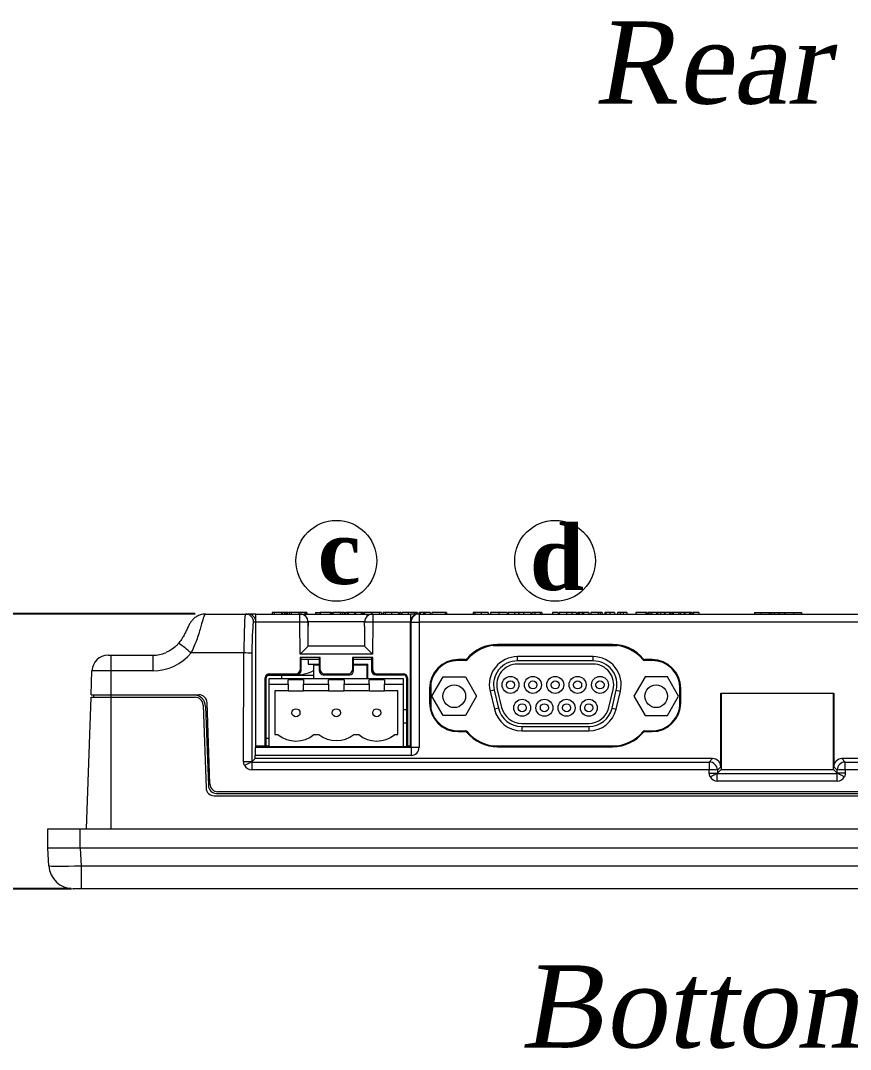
# Model space of a CAD drawing. Header units: millimetres. Extents: x 76 to 1788, y -159 to 878.
# Drawn here: x 209.9 to 312.7, y 143.4 to 270.8 of the extents above; entities that cross this region are included whole.
import ezdxf
from ezdxf.enums import TextEntityAlignment as Align

# ---------------------------------------------------------------- set-up
doc = ezdxf.new("R2010")
doc.units = ezdxf.units.MM
doc.header["$LTSCALE"] = 2
doc.layers.add('DIM', color=7, linetype='Continuous')
doc.styles.add('2', font='TIMES.TTF')
doc.styles.get("Standard").update_dxf_attribs({"font": 'TIMES.TTF'})
doc.dimstyles.new('ISO-25', dxfattribs={"dimscale": 2, "dimtxt": 4, "dimasz": 2.5, "dimexe": 1.25, "dimexo": 0.625, "dimtad": 0, "dimdsep": 46, "dimtxsty": 'Standard', "dimcen": 2.5, "dimadec": 0, "dimazin": 0, "dimtfac": 1, "dimtmove": 0, "dimatfit": 3, "dimfxl": 0, "dimarcsym": 0})

# ---------------------------------------------------------------- blocks, each defined once
blk = doc.blocks.new('*D60')
at = {"layer": 'Defpoints', "color": 0}
for p in [(186.5, 197.31), (232.82, 197.31), (217.44, 163.31)]:
    blk.add_point(p, dxfattribs=at)
at = {"layer": 'DIM', "color": 0, "lineweight": -2}
for p, q in [((186.5, 197.31), (186.5, 202.31)), ((231.57, 197.31), (184, 197.31)), ((186.5, 168.31), (186.5, 192.31)), ((216.19, 163.31), (184, 163.31))]:
    blk.add_line(p, q, dxfattribs=at)
at = {"layer": 'DIM', "color": 0}
for points in [[(187.33, 192.31), (185.67, 192.31), (186.5, 197.31)], [(185.67, 168.31), (187.33, 168.31), (186.5, 163.31)]]:
    blk.add_solid(points, dxfattribs=at)
at = {"layer": 'DIM', "color": 0, "lineweight": 0, "insert": (186.5, 236.11), "char_height": 8, "attachment_point": 5, "rotation": 90}
blk.add_mtext('34mm [1.34"]', dxfattribs=at)

msp = doc.modelspace()

# ---------------------------------------------------------------- linework, layer by layer
at = {"lineweight": 0}
for p, q in [((241.09, 197.509), (241.09, 197.309)), ((241.343, 197.509), (241.09, 197.509)), ((242.259, 197.509), (241.343, 197.509)), ((241.343, 197.509), (241.343, 197.309)), ((242.259, 197.509), (242.259, 197.309)), ((242.315, 197.509), (242.259, 197.509)), ((242.315, 197.509), (242.315, 197.309)), ((242.593, 197.509), (242.593, 197.309)), ((242.648, 197.509), (242.593, 197.509)), ((242.648, 197.509), (242.648, 197.309)), ((242.871, 197.509), (242.871, 197.309)), ((242.926, 197.509), (242.871, 197.509)), ((242.926, 197.509), (242.926, 197.309)), ((243.121, 197.509), (242.957, 197.509)), ((243.204, 197.509), (243.204, 197.309)), ((243.443, 197.509), (243.443, 197.309)), ((244.376, 197.509), (244.376, 197.309)), ((245.121, 197.509), (245.121, 197.309)), ((245.154, 197.509), (245.154, 197.309)), ((245.329, 197.509), (245.329, 197.309)), ((245.371, 197.509), (245.329, 197.509)), ((245.371, 197.509), (245.371, 197.309)), ((246.44, 197.509), (247.015, 197.509)), ((246.44, 197.509), (246.44, 197.309)), ((247.015, 197.509), (247.015, 197.309)), ((248.281, 197.509), (247.015, 197.509)), ((248.281, 197.509), (248.281, 197.309)), ((248.432, 197.509), (248.281, 197.509)), ((248.432, 197.509), (248.432, 197.309)), ((248.432, 197.509), (248.54, 197.509)), ((248.54, 197.509), (248.54, 197.309)), ((248.54, 197.509), (248.598, 197.509)), ((248.598, 197.509), (248.598, 197.309)), ((249.487, 197.509), (248.598, 197.509)), ((249.487, 197.509), (249.487, 197.309)), ((249.737, 197.509), (249.487, 197.509)), ((249.737, 197.509), (249.737, 197.309)), ((250.015, 197.509), (249.737, 197.509)), ((250.015, 197.509), (250.015, 197.309)), ((250.015, 197.509), (250.14, 197.509)), ((250.16, 197.509), (250.16, 197.309)), ((250.41, 197.509), (250.41, 197.309)), ((250.496, 197.509), (250.496, 197.309)), ((251.286, 197.509), (250.496, 197.509)), ((251.286, 197.509), (251.286, 197.309)), ((251.384, 197.509), (251.286, 197.509)), ((251.384, 197.509), (251.384, 197.309)), ((252.089, 197.509), (251.384, 197.509)), ((252.089, 197.509), (252.089, 197.309)), ((252.236, 197.509), (252.236, 197.309)), ((252.406, 197.509), (252.406, 197.309)), ((252.42, 197.509), (252.459, 197.509)), ((252.459, 197.509), (252.459, 197.309)), ((253.421, 197.509), (252.459, 197.509)), ((253.421, 197.509), (253.421, 197.309)), ((254.353, 197.509), (254.353, 197.309)), ((254.626, 197.509), (254.626, 197.309)), ((254.848, 197.509), (254.848, 197.309)), ((254.94, 197.509), (254.943, 197.509)), ((255.062, 197.509), (255.062, 197.309)), ((255.869, 197.509), (255.869, 197.309)), ((256.737, 197.509), (256.737, 197.309)), ((256.772, 197.509), (256.772, 197.309)), ((256.851, 197.509), (256.851, 197.309)), ((257.078, 197.509), (257.078, 197.309)), ((257.128, 197.509), (257.128, 197.309)), ((257.905, 197.509), (257.905, 197.309)), ((258.717, 197.509), (258.717, 197.309)), ((258.75, 197.509), (258.75, 197.309)), ((258.943, 197.509), (258.943, 197.309)), ((259.022, 197.509), (258.943, 197.509)), ((259.022, 197.509), (259.022, 197.309)), ((259.245, 197.509), (259.245, 197.309)), ((259.272, 197.509), (259.272, 197.309)), ((259.328, 197.509), (259.272, 197.509)), ((259.328, 197.509), (259.328, 197.309)), ((259.422, 197.509), (259.422, 197.309)), ((259.808, 197.509), (259.808, 197.309)), ((259.979, 197.509), (259.979, 197.309)), ((260.634, 197.509), (260.634, 197.309)), ((260.856, 197.509), (260.856, 197.309)), ((262.505, 197.509), (260.856, 197.509)), ((262.505, 197.509), (262.505, 197.309)), ((262.689, 197.509), (262.505, 197.509)), ((262.689, 197.509), (262.689, 197.309)), ((265.959, 197.509), (265.959, 197.309)), ((266.173, 197.509), (266.173, 197.309)), ((266.98, 197.509), (266.98, 197.309)), ((267.848, 197.509), (267.848, 197.309)), ((268.098, 197.509), (268.098, 197.309)), ((269.135, 197.509), (269.135, 197.309)), ((270.182, 197.509), (270.182, 197.309)), ((270.321, 197.509), (270.321, 197.309)), ((271.071, 197.509), (270.321, 197.509)), ((271.071, 197.509), (271.071, 197.309)), ((271.598, 197.509), (271.071, 197.509)), ((271.598, 197.509), (271.598, 197.309)), ((271.626, 197.509), (271.598, 197.509)), ((271.626, 197.509), (271.626, 197.309)), ((272.182, 197.509), (271.626, 197.509)), ((272.182, 197.509), (272.182, 197.309)), ((273.098, 197.509), (272.182, 197.509)), ((273.098, 197.509), (273.098, 197.309)), ((273.237, 197.509), (273.237, 197.309)), ((273.611, 197.509), (273.611, 197.309)), ((274.282, 197.509), (274.282, 197.309)), ((274.459, 197.509), (274.459, 197.309)), ((276.487, 197.509), (275.793, 197.509)), ((275.793, 197.509), (275.793, 197.309)), ((276.487, 197.509), (276.487, 197.309)), ((276.598, 197.509), (276.598, 197.309)), ((277.515, 197.509), (276.598, 197.509)), ((278.171, 197.509), (277.515, 197.509)), ((277.515, 197.509), (277.515, 197.309)), ((278.171, 197.509), (278.171, 197.309)), ((278.759, 197.509), (278.171, 197.509)), ((278.759, 197.509), (278.759, 197.309)), ((278.904, 197.509), (278.904, 197.309)), ((278.932, 197.509), (278.932, 197.309)), ((278.987, 197.509), (278.932, 197.509)), ((278.987, 197.509), (278.987, 197.309)), ((279.081, 197.509), (279.081, 197.309)), ((279.467, 197.509), (279.467, 197.309)), ((279.638, 197.509), (279.638, 197.309)), ((280.293, 197.509), (280.293, 197.309)), ((280.543, 197.509), (280.543, 197.309)), ((281.432, 197.509), (280.543, 197.509)), ((281.432, 197.509), (281.432, 197.309)), ((281.682, 197.509), (281.432, 197.509)), ((281.682, 197.509), (281.682, 197.309)), ((281.959, 197.509), (281.682, 197.509)), ((281.959, 197.509), (281.959, 197.309)), ((282.265, 197.509), (282.265, 197.309)), ((282.4, 197.509), (282.4, 197.309)), ((282.87, 197.509), (282.87, 197.309)), ((283.487, 197.509), (283.487, 197.309)), ((283.821, 197.509), (283.821, 197.309)), ((284.174, 197.509), (284.174, 197.309)), ((284.532, 197.509), (284.532, 197.309)), ((284.987, 197.509), (284.987, 197.309)), ((285.015, 197.509), (285.015, 197.309)), ((286.098, 197.509), (286.098, 197.309)), ((287.365, 197.509), (286.098, 197.509)), ((287.365, 197.509), (287.365, 197.309)), ((287.515, 197.509), (287.365, 197.509)), ((287.515, 197.509), (287.515, 197.309)), ((287.773, 197.509), (287.626, 197.509)), ((287.626, 197.509), (287.626, 197.309)), ((287.717, 197.509), (287.717, 197.309)), ((287.948, 197.509), (287.948, 197.309)), ((288.037, 197.509), (288.037, 197.309)), ((288.67, 197.509), (288.037, 197.509)), ((288.67, 197.509), (288.67, 197.309)), ((288.81, 197.509), (288.67, 197.509)), ((288.81, 197.509), (288.81, 197.309)), ((289.166, 197.509), (288.81, 197.509)), ((289.166, 197.509), (289.166, 197.309)), ((289.607, 197.509), (289.166, 197.509)), ((289.607, 197.509), (289.607, 197.309)), ((289.702, 197.509), (289.607, 197.509)), ((289.702, 197.509), (289.702, 197.309)), ((290.293, 197.509), (289.702, 197.509)), ((290.293, 197.509), (290.293, 197.309)), ((290.391, 197.509), (290.391, 197.309)), ((290.624, 197.509), (290.624, 197.309)), ((290.737, 197.509), (290.644, 197.509)), ((290.737, 197.509), (290.737, 197.309)), ((291.432, 197.509), (290.737, 197.509)), ((291.432, 197.509), (291.432, 197.309)), ((291.638, 197.509), (291.432, 197.509)), ((291.638, 197.509), (291.638, 197.309)), ((292.079, 197.509), (291.638, 197.509)), ((292.079, 197.509), (292.079, 197.309)), ((292.174, 197.509), (292.079, 197.509)), ((292.174, 197.509), (292.174, 197.309)), ((292.765, 197.509), (292.174, 197.509)), ((292.765, 197.509), (292.765, 197.309)), ((292.863, 197.509), (292.863, 197.309)), ((293.096, 197.509), (293.096, 197.309)), ((293.209, 197.509), (293.209, 197.309)), ((293.904, 197.509), (293.209, 197.509)), ((293.904, 197.509), (293.904, 197.309)), ((300.791, 197.509), (300.791, 197.309)), ((300.791, 197.509), (301.563, 197.509)), ((301.563, 197.509), (301.563, 197.309)), ((301.563, 197.509), (302.625, 197.509)), ((302.625, 197.509), (302.625, 197.309)), ((302.625, 197.509), (302.82, 197.509)), ((302.82, 197.509), (302.82, 197.309)), ((302.82, 197.509), (302.845, 197.509)), ((302.845, 197.509), (302.845, 197.309)), ((302.845, 197.509), (303.243, 197.509)), ((303.243, 197.509), (303.243, 197.309)), ((303.243, 197.509), (303.832, 197.509)), ((303.832, 197.509), (303.832, 197.309)), ((303.832, 197.509), (303.838, 197.509)), ((303.838, 197.509), (303.838, 197.309)), ((303.838, 197.509), (304.512, 197.509)), ((304.512, 197.509), (304.512, 197.309)), ((304.512, 197.509), (305.618, 197.509)), ((305.618, 197.509), (305.618, 197.309)), ((305.618, 197.509), (306.632, 197.509)), ((306.632, 197.509), (306.632, 197.309)), ((232.824, 197.309), (237.792, 197.309)), ((237.792, 197.309), (238.079, 197.309)), ((239.077, 197.309), (238.079, 197.309)), ((239.077, 196.309), (238.79, 196.309)), ((239.077, 196.309), (239.077, 197.309)), ((239.077, 197.309), (244.533, 197.309)), ((239.077, 180.959), (239.077, 196.309)), ((244.533, 196.309), (239.077, 196.309)), ((244.533, 196.309), (244.533, 197.309)), ((244.533, 197.309), (244.583, 197.309)), ((245.531, 196.311), (244.533, 196.309)), ((244.54, 192.319), (244.533, 196.309)), ((244.583, 197.309), (253.481, 197.309)), ((245.531, 196.311), (245.532, 195.811)), ((245.532, 196.311), (245.531, 196.311)), ((252.533, 196.344), (245.532, 196.344)), ((245.532, 195.811), (245.532, 196.311)), ((252.532, 195.811), (252.533, 196.311)), ((252.532, 195.811), (252.532, 196.311)), ((252.533, 196.311), (252.532, 196.311)), ((253.532, 196.309), (252.533, 196.311)), ((253.481, 197.309), (253.532, 197.309)), ((253.532, 196.309), (253.525, 192.319)), ((253.532, 197.309), (253.532, 196.309)), ((253.532, 197.309), (258.228, 197.309)), ((258.228, 196.309), (253.532, 196.309)), ((258.228, 197.309), (258.228, 196.309)), ((259.226, 197.309), (258.228, 197.309)), ((258.228, 180.959), (258.228, 196.309)), ((258.283, 196.309), (258.228, 196.309)), ((258.283, 180.808), (258.283, 196.309)), ((258.283, 196.309), (259.281, 196.309)), ((259.226, 197.309), (259.281, 197.309)), ((259.281, 197.309), (259.281, 196.309)), ((259.281, 197.309), (387.972, 197.309)), ((259.281, 196.309), (259.281, 180.808)), ((387.972, 196.309), (259.281, 196.309)), ((237.582, 192.483), (231.049, 192.483)), ((237.558, 179.027), (237.582, 192.483)), ((238.581, 192.448), (238.556, 178.993)), ((244.54, 192.319), (245.529, 193.309)), ((253.525, 192.319), (244.54, 192.319)), ((252.536, 193.309), (245.529, 193.309)), ((253.525, 192.319), (252.536, 193.309)), ((268.445, 193.399), (283.781, 193.399)), ((283.239, 193.533), (268.987, 193.533)), ((268.987, 193.429), (268.987, 193.533)), ((283.239, 193.429), (268.987, 193.429)), ((273.474, 193.399), (273.475, 193.429)), ((274.474, 193.429), (274.473, 193.399)), ((283.239, 193.429), (283.239, 193.533)), ((220.776, 192.209), (221.122, 192.209)), ((221.122, 192.209), (221.122, 190.279)), ((221.122, 192.209), (226.332, 192.209)), ((226.332, 192.209), (226.332, 190.279)), ((247.031, 191.917), (244.534, 191.917)), ((244.534, 191.917), (244.534, 190.417)), ((244.662, 191.789), (244.534, 191.917)), ((244.661, 190.29), (244.662, 191.789)), ((244.662, 191.737), (246.903, 191.737)), ((245.549, 191.737), (245.549, 191.099)), ((245.549, 191.099), (246.904, 191.099)), ((246.224, 191.099), (246.224, 190.999)), ((246.903, 191.789), (247.031, 191.917)), ((246.903, 191.789), (246.904, 190.29)), ((247.031, 190.417), (247.031, 191.917)), ((253.531, 191.917), (251.034, 191.917)), ((251.034, 191.917), (251.034, 190.417)), ((251.162, 191.789), (251.034, 191.917)), ((251.161, 190.29), (251.162, 191.789)), ((251.161, 191.099), (252.924, 191.099)), ((251.162, 191.737), (253.403, 191.737)), ((252.924, 189.319), (252.924, 191.099)), ((253.403, 191.789), (253.531, 191.917)), ((253.403, 191.789), (253.404, 190.29)), ((253.531, 190.417), (253.531, 191.917)), ((264.993, 191.662), (264.113, 191.662)), ((264.113, 191.56), (264.113, 191.662)), ((264.993, 191.56), (264.113, 191.56)), ((264.993, 191.56), (264.993, 191.662)), ((265.268, 191.689), (265.19, 191.755)), ((271.447, 191.504), (271.447, 192.029)), ((280.817, 192.029), (271.447, 192.029)), ((280.817, 191.504), (271.447, 191.504)), ((280.817, 191.104), (271.447, 191.104)), ((280.817, 191.504), (280.817, 192.029)), ((286.958, 191.689), (287.036, 191.755)), ((288.113, 191.662), (287.233, 191.662)), ((287.233, 191.56), (287.233, 191.662)), ((288.113, 191.56), (287.233, 191.56)), ((288.113, 191.56), (288.113, 191.662)), ((218.673, 187.309), (218.777, 190.279)), ((221.122, 190.279), (218.777, 190.279)), ((221.122, 190.279), (221.122, 187.309)), ((226.332, 190.279), (221.122, 190.279)), ((240.732, 189.917), (244.034, 189.917)), ((240.732, 189.791), (240.732, 189.917)), ((240.732, 189.791), (244.161, 189.791)), ((244.161, 189.791), (244.034, 189.917)), ((244.534, 190.417), (244.661, 190.29)), ((246.224, 190.999), (246.224, 189.319)), ((246.224, 190.999), (246.904, 190.999)), ((246.904, 190.29), (247.031, 190.417)), ((247.53, 189.917), (247.404, 189.791)), ((247.404, 189.791), (250.661, 189.791)), ((247.53, 189.917), (250.534, 189.917)), ((250.661, 189.791), (250.534, 189.917)), ((251.034, 190.417), (251.161, 190.29)), ((251.161, 190.999), (252.824, 190.999)), ((252.824, 190.999), (252.824, 189.319)), ((253.404, 190.29), (253.531, 190.417)), ((254.03, 189.917), (253.904, 189.791)), ((253.904, 189.791), (257.332, 189.791)), ((254.03, 189.917), (257.332, 189.917)), ((257.332, 189.791), (257.332, 189.917)), ((240.234, 180.959), (240.234, 189.419)), ((240.36, 189.419), (240.234, 189.419)), ((240.352, 180.959), (240.36, 189.419)), ((243.539, 189.709), (240.499, 189.709)), ((240.732, 188.609), (240.732, 189.319)), ((240.732, 189.319), (257.332, 189.319)), ((240.732, 188.609), (243.082, 188.609)), ((240.732, 180.851), (240.732, 188.609)), ((242.25, 189.709), (242.244, 189.319)), ((243.082, 188.609), (243.082, 189.155)), ((244.982, 189.155), (243.082, 189.155)), ((243.082, 188.609), (243.082, 187.784)), ((244.982, 189.155), (244.982, 188.609)), ((244.982, 188.609), (248.082, 188.609)), ((244.982, 187.784), (244.982, 188.609)), ((249.982, 189.155), (248.082, 189.155)), ((248.082, 188.609), (248.082, 189.155)), ((248.082, 188.609), (248.082, 187.784)), ((249.982, 189.155), (249.982, 188.609)), ((249.982, 187.784), (249.982, 188.609)), ((249.982, 188.609), (253.082, 188.609)), ((254.982, 189.155), (253.082, 189.155)), ((253.082, 188.609), (253.082, 189.155)), ((253.082, 188.609), (253.082, 187.784)), ((254.982, 189.155), (254.982, 188.609)), ((254.982, 188.609), (257.332, 188.609)), ((254.982, 187.784), (254.982, 188.609)), ((257.332, 188.609), (257.332, 189.319)), ((257.332, 180.851), (257.332, 188.609)), ((257.705, 189.419), (257.713, 180.959)), ((257.705, 189.419), (257.831, 189.419)), ((257.831, 189.419), (257.831, 180.959)), ((260.727, 188.794), (260.727, 185.609)), ((260.862, 187.129), (262.247, 189.528)), ((262.247, 189.528), (265.017, 189.528)), ((265.017, 189.528), (266.402, 187.129)), ((287.247, 189.528), (285.862, 187.129)), ((290.017, 189.528), (287.247, 189.528)), ((291.402, 187.129), (290.017, 189.528)), ((291.537, 188.564), (291.537, 185.835)), ((218.673, 187.309), (221.122, 187.309)), ((218.973, 187.309), (218.963, 187.009)), ((221.122, 187.309), (232.032, 187.309)), ((221.122, 187.309), (221.122, 187.009)), ((241.432, 187.784), (241.432, 182.384)), ((243.082, 187.784), (241.432, 187.784)), ((243.082, 187.784), (244.982, 187.784)), ((248.082, 187.784), (244.982, 187.784)), ((248.082, 187.784), (249.982, 187.784)), ((253.082, 187.784), (249.982, 187.784)), ((253.082, 187.784), (254.982, 187.784)), ((256.632, 187.784), (254.982, 187.784)), ((256.632, 182.384), (256.632, 187.784)), ((260.559, 188.109), (260.559, 186.309)), ((260.658, 188.109), (260.559, 188.109)), ((260.658, 188.109), (260.657, 186.309)), ((268.573, 187.863), (268.063, 187.741)), ((268.063, 187.741), (268.593, 185.521)), ((268.573, 187.863), (269.103, 185.643)), ((268.962, 187.955), (269.492, 185.735)), ((282.773, 185.735), (283.303, 187.955)), ((283.162, 185.643), (283.692, 187.863)), ((283.672, 185.521), (284.202, 187.741)), ((283.692, 187.863), (284.202, 187.741)), ((291.569, 187.309), (291.537, 187.309)), ((291.57, 186.309), (291.568, 188.109)), ((291.568, 188.109), (291.667, 188.109)), ((291.667, 186.309), (291.667, 188.109)), ((296.619, 178.41), (296.619, 187.509)), ((296.619, 187.509), (296.66, 187.467)), ((296.619, 187.509), (310.619, 187.509)), ((296.66, 187.467), (296.66, 178.051)), ((310.577, 187.467), (296.66, 187.467)), ((310.619, 187.509), (310.577, 187.467)), ((310.577, 178.051), (310.577, 187.467)), ((310.619, 187.509), (310.619, 178.41)), ((218.094, 170.709), (218.663, 187.009)), ((218.663, 187.009), (221.122, 187.009)), ((221.122, 187.009), (231.541, 187.009)), ((221.122, 187.009), (221.122, 170.709)), ((232.541, 186.044), (232.899, 175.774)), ((233.383, 176.274), (233.031, 186.344)), ((260.657, 186.309), (260.559, 186.309)), ((262.247, 184.73), (260.862, 187.129)), ((266.402, 187.129), (265.017, 184.73)), ((285.862, 187.129), (287.247, 184.73)), ((290.017, 184.73), (291.402, 187.129)), ((291.57, 186.309), (291.667, 186.309)), ((232.847, 185.861), (233.189, 176.074)), ((257.709, 185.449), (257.332, 185.449)), ((265.017, 184.73), (262.247, 184.73)), ((269.103, 185.643), (268.593, 185.521)), ((283.162, 185.643), (283.672, 185.521)), ((287.247, 184.73), (290.017, 184.73)), ((257.332, 183.849), (257.71, 183.849)), ((271.977, 183.774), (280.287, 183.774)), ((271.977, 183.374), (280.287, 183.374)), ((271.977, 183.374), (271.977, 182.849)), ((280.287, 183.374), (280.287, 182.849)), ((241.432, 182.384), (241.805, 182.384)), ((246.259, 182.384), (246.882, 182.384)), ((251.205, 182.384), (251.805, 182.384)), ((256.259, 182.384), (256.632, 182.384)), ((264.113, 182.849), (264.113, 182.755)), ((264.113, 182.849), (264.993, 182.849)), ((264.113, 182.755), (264.993, 182.755)), ((264.993, 182.849), (264.993, 182.755)), ((265.262, 182.723), (265.19, 182.663)), ((271.977, 182.849), (280.287, 182.849)), ((286.964, 182.723), (287.036, 182.663)), ((287.233, 182.849), (288.113, 182.849)), ((287.233, 182.849), (287.233, 182.755)), ((287.233, 182.755), (288.113, 182.755)), ((288.113, 182.849), (288.113, 182.755)), ((239.064, 180.851), (239.022, 180.808)), ((239.064, 180.851), (239.065, 180.959)), ((258.24, 180.851), (239.064, 180.851)), ((239.065, 180.959), (239.077, 180.959)), ((240.234, 180.959), (239.077, 180.959)), ((240.352, 180.959), (240.234, 180.959)), ((240.732, 180.959), (240.352, 180.959)), ((240.353, 181.941), (240.732, 181.941)), ((257.831, 180.959), (257.713, 180.959)), ((258.228, 180.959), (257.831, 180.959)), ((258.24, 180.959), (258.228, 180.959)), ((258.24, 180.851), (258.24, 180.959)), ((258.283, 180.808), (258.24, 180.851)), ((268.987, 180.977), (268.987, 180.885)), ((268.987, 180.977), (283.239, 180.977)), ((268.987, 180.885), (283.239, 180.885)), ((283.239, 180.977), (283.239, 180.885)), ((238.972, 179.409), (238.972, 179.81)), ((258.283, 179.81), (238.972, 179.81)), ((239.022, 180.808), (258.283, 180.808)), ((258.283, 180.808), (259.281, 180.808)), ((258.283, 180.808), (258.283, 179.81)), ((238.556, 178.993), (238.554, 178.991)), ((238.554, 178.991), (238.554, 178.027)), ((238.554, 178.991), (295.202, 178.991)), ((238.972, 179.409), (238.556, 178.993)), ((295.62, 179.409), (238.972, 179.409)), ((295.202, 178.991), (295.62, 179.409)), ((295.202, 178.991), (295.202, 178.027)), ((296.619, 178.41), (296.201, 177.992)), ((311.037, 177.992), (310.619, 178.41)), ((311.617, 179.409), (312.035, 178.991)), ((386.974, 179.409), (311.617, 179.409)), ((312.035, 178.027), (312.035, 178.991)), ((312.035, 178.991), (387.392, 178.991)), ((295.202, 178.027), (238.554, 178.027)), ((295.201, 177.625), (295.202, 178.027)), ((296.197, 177.591), (296.2, 177.59)), ((296.198, 176.624), (296.198, 177.588)), ((296.198, 177.588), (311.039, 177.588)), ((296.2, 177.59), (296.66, 178.051)), ((296.201, 177.992), (296.2, 177.59)), ((296.66, 178.051), (310.577, 178.051)), ((311.037, 177.59), (310.577, 178.051)), ((311.037, 177.59), (311.037, 177.992)), ((311.039, 177.588), (311.037, 177.59)), ((311.039, 176.624), (311.039, 177.588)), ((312.035, 178.027), (312.036, 177.625)), ((387.392, 178.027), (312.035, 178.027)), ((311.039, 176.624), (296.198, 176.624)), ((233.899, 174.809), (393.046, 174.809)), ((234.188, 175.109), (392.757, 175.109)), ((392.563, 175.309), (234.382, 175.309)), ((213.321, 168.309), (213.321, 170.709)), ((213.321, 170.709), (217.321, 170.709)), ((217.321, 168.309), (217.321, 170.709)), ((217.321, 170.709), (409.621, 170.709)), ((217.321, 168.309), (213.321, 168.309)), ((213.441, 166.152), (213.328, 168.309)), ((409.621, 168.309), (217.321, 168.309)), ((217.323, 168.309), (217.436, 166.152)), ((217.436, 166.152), (409.509, 166.152)), ((217.436, 166.152), (217.436, 163.309)), ((217.436, 163.309), (216.437, 163.309)), ((409.509, 163.309), (217.436, 163.309))]:
    msp.add_line(p, q, dxfattribs=at)
for centre, radius in [((249.032, 203.887), 5), ((276.113, 203.887), 5), ((263.632, 187.129), 1.4), ((270.592, 188.539), 1.049), ((270.592, 188.539), 0.5), ((273.362, 188.539), 1.049), ((273.362, 188.539), 0.5), ((276.132, 188.539), 1.049), ((276.132, 188.539), 0.5), ((278.902, 188.539), 1.049), ((278.902, 188.539), 0.5), ((281.672, 188.539), 1.049), ((281.672, 188.539), 0.5), ((288.632, 187.129), 1.4), ((272.037, 185.699), 1.049), ((272.037, 185.699), 0.5), ((274.787, 185.699), 1.049), ((274.787, 185.699), 0.5), ((277.537, 185.699), 1.049), ((277.537, 185.699), 0.5), ((280.287, 185.699), 1.049), ((280.287, 185.699), 0.5), ((244.032, 185.084), 0.5), ((249.032, 185.084), 0.5), ((254.032, 185.084), 0.5)]:
    msp.add_circle(centre, radius, dxfattribs=at)
for centre, radius, start, end in [((237.791, 196.309), 0.999, 359.96074, 89.96069), ((238.078, 196.309), 0.999, 359.96074, 89.96069), ((244.532, 196.309), 0.999, 0.06534, 89.96083), ((253.533, 196.309), 0.999, 90.03917, 179.93466), ((259.227, 196.309), 0.999, 90.03931, 180.03926), ((259.282, 196.309), 0.999, 90.03931, 180.03926), ((220.01, 180.036), 16.637, 48.42969, 55.17001), ((237.8, 184.4), 8.086, 84.45603, 91.54092), ((268.987, 188.589), 4.944, 90, 140.1862), ((268.987, 188.585), 4.844, 90, 140.14594), ((283.239, 188.589), 4.944, 39.8138, 90), ((283.239, 188.585), 4.844, 39.85406, 90), ((220.776, 190.209), 2, 90, 178), ((264.113, 188.109), 3.554, 90, 180), ((264.113, 188.106), 3.455, 90, 179.94759), ((264.993, 191.919), 0.256, 270, 320.1862), ((264.993, 191.919), 0.359, 270, 320.14594), ((271.447, 188.549), 3.48, 90, 193.42738), ((271.447, 188.549), 2.955, 90, 193.42738), ((271.447, 188.549), 2.555, 90, 193.42738), ((280.817, 188.549), 3.48, 346.57262, 90), ((280.817, 188.549), 2.955, 346.57262, 90), ((280.817, 188.549), 2.555, 346.57262, 90), ((287.233, 191.919), 0.359, 219.85406, 270), ((287.233, 191.919), 0.256, 219.8138, 270), ((288.113, 188.109), 3.554, 0, 90), ((288.113, 188.106), 3.455, 0.05241, 90), ((240.732, 189.419), 0.499, 90, 180), ((240.732, 189.418), 0.373, 90, 179.94759), ((243.537, 196.065), 6.356, 270.01364, 295.00067), ((257.332, 189.419), 0.499, 0, 90), ((257.332, 189.418), 0.373, 0.05241, 90), ((231.348, 185.809), 1.5, 2, 90), ((232.032, 186.309), 1, 2, 90), ((231.541, 186.009), 1, 2, 90), ((264.113, 186.309), 3.554, 180, 270), ((264.113, 186.306), 3.457, 179.94759, 270), ((288.113, 186.309), 3.554, 270, 0), ((288.113, 186.306), 3.457, 270, 0.05241), ((271.977, 186.329), 3.48, 193.42738, 270), ((271.977, 186.329), 2.955, 193.42738, 270), ((271.977, 186.329), 2.555, 193.42738, 270), ((280.287, 186.329), 2.555, 270, 346.57262), ((280.287, 186.329), 2.955, 270, 346.57262), ((280.287, 186.329), 3.48, 270, 346.57262), ((244.032, 185.084), 3.5, 230.48235, 309.51765), ((249.044, 185.137), 3.5, 231.8621, 308.1379), ((254.032, 185.084), 3.5, 230.48235, 309.51765), ((264.993, 182.499), 0.35, 39.77354, 90), ((264.993, 182.499), 0.256, 39.8138, 90), ((268.987, 185.828), 4.944, 219.8138, 270), ((268.987, 185.824), 4.847, 219.77354, 270), ((283.239, 185.824), 4.847, 270, 320.22646), ((283.239, 185.828), 4.944, 270, 320.1862), ((287.233, 182.499), 0.35, 90, 140.22646), ((287.233, 182.499), 0.256, 90, 140.1862), ((258.283, 180.808), 0.999, 270, 0), ((238.554, 179.023), 0.996, 208.05505, 270.00716), ((295.199, 177.989), 1.002, 0.1836, 89.8164), ((312.038, 177.989), 1.002, 90.1836, 179.8164), ((295.419, 169.944), 8.086, 84.45603, 91.54092), ((296.198, 177.621), 0.996, 208.05505, 270.00716), ((311.818, 169.944), 8.086, 88.45908, 95.54397), ((311.039, 177.621), 0.996, 269.99284, 331.94495), ((233.899, 175.809), 1, 182, 270), ((234.188, 176.109), 1, 182, 270), ((234.382, 176.309), 1, 182, 270), ((216.437, 166.309), 3, 183, 270)]:
    msp.add_arc(centre, radius, start, end, dxfattribs=at)
for centre, major_axis, ratio, start_param, end_param in [((237.792, 192.309), (0, 5), 0.0419262, 0, 1.5358897), ((238.79, 192.309), (0, 4), 0.0524078, 0, 1.5358897), ((244.583, 196.309), (0, 1), 0.9489948, 4.7472956, 6.2831853), ((244.531, 196.309), (0.896, 0.448), 0.9977186, 5.8207186, 5.8537987), ((253.534, 196.309), (0.896, -0.448), 0.9977186, 3.5709793, 3.6040594), ((253.481, 196.309), (0, 1), 0.9489948, 0, 1.5358897), ((244.531, 197.309), (-0.052, 28.636), 0.0349207, 4.5721837, 4.6599971), ((253.534, 197.309), (0.052, 28.636), 0.0349207, 1.6231882, 1.7110016), ((226.365, 196.209), (4.05, 0.651), 0.974569, 4.5488826, 4.9465725), ((226.365, 196.279), (5.947, 1.255), 0.9865998, 4.5017495, 5.3877043), ((244.033, 190.418), (-0.355, 0.355), 0.9972647, 2.357564, 3.9256213), ((244.16, 190.291), (0.426, -0.263), 0.9979617, 5.2669373, 6.8349945), ((247.405, 190.291), (0.426, 0.263), 0.9979617, 2.5897834, 4.1578407), ((247.532, 190.418), (0.355, 0.355), 0.9972647, 2.357564, 3.9256213), ((250.533, 190.418), (-0.355, 0.355), 0.9972647, 2.357564, 3.9256213), ((250.66, 190.291), (0.426, -0.263), 0.9979617, 5.2669373, 6.8349945), ((253.905, 190.291), (0.426, 0.263), 0.9979617, 2.5897834, 4.1578407), ((254.032, 190.418), (-0.355, -0.355), 0.9972647, 5.4991567, 7.0672139), ((239.025, 179.81), (0, 1), 0.0524078, 0.0523599, 1.5707963), ((295.617, 178.407), (0.709, 0.709), 0.9972647, 5.4991567, 7.0672139), ((311.62, 178.407), (0.709, -0.709), 0.9972647, 2.357564, 3.9256213), ((217.439, 166.309), (3.997, 0.157), 0.0391916, 3.1421069, 4.7101642)]:
    msp.add_ellipse(centre, major_axis=major_axis, ratio=ratio, start_param=start_param, end_param=end_param, dxfattribs=at)
for points, knots in [([(242.593, 197.509), (242.592, 197.509), (242.589, 197.509), (242.522, 197.509), (242.415, 197.509), (242.349, 197.509), (242.315, 197.509)], [0, 0, 0, 0, 0.2814516, 0.5587274, 0.7785816, 1, 1, 1, 1]), ([(242.871, 197.509), (242.856, 197.509), (242.826, 197.509), (242.757, 197.509), (242.697, 197.509), (242.695, 197.509)], [0, 0, 0, 0, 0.49810301, 0.98866298, 1, 1, 1, 1]), ([(243.443, 197.509), (243.366, 197.509), (243.229, 197.509), (243.212, 197.509), (243.204, 197.509)], [0, 0, 0, 0, 0.55940678, 1, 1, 1, 1]), ([(244.376, 197.509), (244.178, 197.509), (243.825, 197.509), (243.56, 197.509), (243.443, 197.509)], [0, 0, 0, 0, 0.5605079, 1, 1, 1, 1]), ([(245.121, 197.509), (244.987, 197.509), (244.748, 197.509), (244.49, 197.509), (244.376, 197.509)], [0, 0, 0, 0, 0.5596618, 1, 1, 1, 1]), ([(245.329, 197.509), (245.291, 197.509), (245.238, 197.509), (245.18, 197.509), (245.162, 197.509), (245.154, 197.509)], [0, 0, 0, 0, 0.5588804, 0.7795274, 1, 1, 1, 1]), ([(250.41, 197.509), (250.369, 197.509), (250.296, 197.509), (250.202, 197.509), (250.16, 197.509)], [0, 0, 0, 0, 0.5573615, 1, 1, 1, 1]), ([(250.496, 197.509), (250.482, 197.509), (250.457, 197.509), (250.424, 197.509), (250.41, 197.509)], [0, 0, 0, 0, 0.5603809, 1, 1, 1, 1]), ([(252.236, 197.509), (252.202, 197.509), (252.141, 197.509), (252.105, 197.509), (252.089, 197.509)], [0, 0, 0, 0, 0.5593465, 1, 1, 1, 1]), ([(252.406, 197.509), (252.371, 197.509), (252.31, 197.509), (252.258, 197.509), (252.236, 197.509)], [0, 0, 0, 0, 0.5605131, 1, 1, 1, 1]), ([(254.353, 197.509), (254.28, 197.509), (254.135, 197.509), (253.811, 197.509), (253.569, 197.509), (253.421, 197.509)], [0, 0, 0, 0, 0.2796657, 0.5598017, 1, 1, 1, 1]), ([(254.626, 197.509), (254.613, 197.509), (254.59, 197.509), (254.425, 197.509), (254.353, 197.509)], [0, 0, 0, 0, 0.5594758, 1, 1, 1, 1]), ([(255.062, 197.509), (254.992, 197.509), (254.868, 197.509), (254.854, 197.509), (254.848, 197.509)], [0, 0, 0, 0, 0.5591811, 1, 1, 1, 1]), ([(255.869, 197.509), (255.693, 197.509), (255.379, 197.509), (255.159, 197.509), (255.062, 197.509)], [0, 0, 0, 0, 0.5597549, 1, 1, 1, 1]), ([(256.737, 197.509), (256.682, 197.509), (256.57, 197.509), (256.281, 197.509), (256.025, 197.509), (255.869, 197.509)], [0, 0, 0, 0, 0.2809832, 0.5612595, 1, 1, 1, 1]), ([(257.013, 197.509), (257.012, 197.509), (256.999, 197.509), (256.943, 197.509), (256.888, 197.509), (256.851, 197.509)], [0, 0, 0, 0, 0.03885484, 0.35961345, 1, 1, 1, 1]), ([(257.905, 197.509), (257.725, 197.509), (257.474, 197.509), (257.223, 197.509), (257.159, 197.509), (257.128, 197.509)], [0, 0, 0, 0, 0.55835048, 0.77922036, 1, 1, 1, 1]), ([(258.717, 197.509), (258.716, 197.509), (258.715, 197.509), (258.515, 197.509), (258.207, 197.509), (258.006, 197.509), (257.905, 197.509)], [0, 0, 0, 0, 0.2817469, 0.5584834, 0.7786417, 1, 1, 1, 1]), ([(258.943, 197.509), (258.899, 197.509), (258.822, 197.509), (258.772, 197.509), (258.75, 197.509)], [0, 0, 0, 0, 0.5592043, 1, 1, 1, 1]), ([(259.422, 197.509), (259.412, 197.509), (259.391, 197.509), (259.363, 197.509), (259.338, 197.509), (259.332, 197.509), (259.328, 197.509)], [0, 0, 0, 0, 0.18695409, 0.37339901, 0.55962972, 1, 1, 1, 1]), ([(259.808, 197.509), (259.764, 197.509), (259.691, 197.509), (259.592, 197.509), (259.508, 197.509), (259.451, 197.509), (259.422, 197.509)], [0, 0, 0, 0, 0.34003651, 0.56014222, 0.78023651, 1, 1, 1, 1]), ([(259.979, 197.509), (259.947, 197.509), (259.889, 197.509), (259.833, 197.509), (259.808, 197.509)], [0, 0, 0, 0, 0.5599368, 1, 1, 1, 1]), ([(260.634, 197.509), (260.619, 197.509), (260.59, 197.509), (260.399, 197.509), (260.189, 197.509), (260.049, 197.509), (259.979, 197.509)], [0, 0, 0, 0, 0.2784494, 0.5582935, 0.7789523, 1, 1, 1, 1]), ([(266.173, 197.509), (266.103, 197.509), (265.979, 197.509), (265.965, 197.509), (265.959, 197.509)], [0, 0, 0, 0, 0.55918107, 1, 1, 1, 1]), ([(266.98, 197.509), (266.804, 197.509), (266.49, 197.509), (266.27, 197.509), (266.173, 197.509)], [0, 0, 0, 0, 0.5597549, 1, 1, 1, 1]), ([(267.848, 197.509), (267.793, 197.509), (267.682, 197.509), (267.392, 197.509), (267.136, 197.509), (266.98, 197.509)], [0, 0, 0, 0, 0.2809832, 0.5612595, 1, 1, 1, 1]), ([(269.135, 197.509), (268.981, 197.509), (268.674, 197.509), (268.325, 197.509), (268.125, 197.509), (268.107, 197.509), (268.098, 197.509)], [0, 0, 0, 0, 0.2797911, 0.5593115, 0.7794394, 1, 1, 1, 1]), ([(270.182, 197.509), (270.165, 197.509), (270.132, 197.509), (269.845, 197.509), (269.499, 197.509), (269.256, 197.509), (269.135, 197.509)], [0, 0, 0, 0, 0.2796637, 0.5591973, 0.7795031, 1, 1, 1, 1]), ([(273.611, 197.509), (273.538, 197.509), (273.428, 197.509), (273.309, 197.509), (273.251, 197.509), (273.242, 197.509), (273.237, 197.509)], [0, 0, 0, 0, 0.5014528, 0.7507919, 0.8761445, 1, 1, 1, 1]), ([(274.282, 197.509), (274.17, 197.509), (273.969, 197.509), (273.721, 197.509), (273.611, 197.509)], [0, 0, 0, 0, 0.55772131, 1, 1, 1, 1]), ([(274.459, 197.509), (274.45, 197.509), (274.433, 197.509), (274.328, 197.509), (274.282, 197.509)], [0, 0, 0, 0, 0.5591868, 1, 1, 1, 1]), ([(279.081, 197.509), (279.071, 197.509), (279.051, 197.509), (279.022, 197.509), (278.997, 197.509), (278.991, 197.509), (278.987, 197.509)], [0, 0, 0, 0, 0.1869541, 0.373399, 0.5596297, 1, 1, 1, 1]), ([(279.467, 197.509), (279.423, 197.509), (279.351, 197.509), (279.252, 197.509), (279.168, 197.509), (279.11, 197.509), (279.081, 197.509)], [0, 0, 0, 0, 0.3400365, 0.5601422, 0.7802365, 1, 1, 1, 1]), ([(279.638, 197.509), (279.606, 197.509), (279.549, 197.509), (279.492, 197.509), (279.467, 197.509)], [0, 0, 0, 0, 0.5599368, 1, 1, 1, 1]), ([(280.293, 197.509), (280.278, 197.509), (280.249, 197.509), (280.058, 197.509), (279.848, 197.509), (279.708, 197.509), (279.638, 197.509)], [0, 0, 0, 0, 0.2784494, 0.5582935, 0.7789523, 1, 1, 1, 1]), ([(282.4, 197.509), (282.358, 197.509), (282.283, 197.509), (282.271, 197.509), (282.265, 197.509)], [0, 0, 0, 0, 0.5599332, 1, 1, 1, 1]), ([(282.87, 197.509), (282.771, 197.509), (282.596, 197.509), (282.459, 197.509), (282.4, 197.509)], [0, 0, 0, 0, 0.5602639, 1, 1, 1, 1]), ([(283.487, 197.509), (283.474, 197.509), (283.446, 197.509), (283.265, 197.509), (283.066, 197.509), (282.935, 197.509), (282.87, 197.509)], [0, 0, 0, 0, 0.2784097, 0.5581741, 0.7788649, 1, 1, 1, 1]), ([(284.174, 197.509), (284.099, 197.509), (283.987, 197.509), (283.876, 197.509), (283.828, 197.509), (283.823, 197.509), (283.821, 197.509)], [0, 0, 0, 0, 0.4999155, 0.7494357, 0.8751667, 1, 1, 1, 1]), ([(284.532, 197.509), (284.467, 197.509), (284.352, 197.509), (284.228, 197.509), (284.174, 197.509)], [0, 0, 0, 0, 0.5598113, 1, 1, 1, 1]), ([(284.987, 197.509), (284.979, 197.509), (284.963, 197.509), (284.812, 197.509), (284.638, 197.509), (284.532, 197.509)], [0, 0, 0, 0, 0.2802298, 0.56101064, 1, 1, 1, 1]), ([(287.948, 197.509), (287.934, 197.509), (287.905, 197.509), (287.823, 197.509), (287.757, 197.509), (287.717, 197.509)], [0, 0, 0, 0, 0.2798427, 0.5595749, 1, 1, 1, 1]), ([(288.037, 197.509), (288.022, 197.509), (287.994, 197.509), (287.962, 197.509), (287.948, 197.509)], [0, 0, 0, 0, 0.560118, 1, 1, 1, 1]), ([(290.391, 197.509), (290.37, 197.509), (290.334, 197.509), (290.305, 197.509), (290.293, 197.509)], [0, 0, 0, 0, 0.5597766, 1, 1, 1, 1]), ([(290.624, 197.509), (290.597, 197.509), (290.544, 197.509), (290.454, 197.509), (290.415, 197.509), (290.391, 197.509)], [0, 0, 0, 0, 0.2808465, 0.560555, 1, 1, 1, 1]), ([(292.863, 197.509), (292.843, 197.509), (292.806, 197.509), (292.778, 197.509), (292.765, 197.509)], [0, 0, 0, 0, 0.5597766, 1, 1, 1, 1]), ([(293.096, 197.509), (293.069, 197.509), (293.017, 197.509), (292.926, 197.509), (292.887, 197.509), (292.863, 197.509)], [0, 0, 0, 0, 0.28084647, 0.56055498, 1, 1, 1, 1]), ([(232.806, 197.288), (232.755, 197.294), (232.506, 197.323), (232.086, 197.191), (231.618, 196.952), (231.266, 196.64), (231.009, 196.315), (230.799, 195.964), (230.601, 195.554), (230.37, 195.06), (230.125, 194.565), (229.923, 194.27), (229.855, 194.17)], [0, 0, 0, 0, 0.0287964, 0.1387859, 0.2373987, 0.3281926, 0.4152427, 0.512863, 0.6438446, 0.8010997, 0.9325492, 1, 1, 1, 1]), ([(232.824, 197.309), (232.804, 197.301), (232.729, 197.273), (232.568, 196.867), (232.277, 195.814), (231.834, 194.255), (231.313, 193.079), (231.049, 192.483)], [0, 0, 0, 0, 0.0771163, 0.2921718, 0.5125167, 0.7532181, 1, 1, 1, 1]), ([(229.512, 193.693), (229.423, 193.593), (229.127, 193.26), (228.605, 192.837), (228.119, 192.633), (227.922, 192.55)], [0, 0, 0, 0, 0.2027666, 0.6767872, 1, 1, 1, 1]), ([(229.855, 194.17), (229.799, 194.079), (229.695, 193.91), (229.554, 193.754), (229.489, 193.682)], [0, 0, 0, 0, 0.540011, 1, 1, 1, 1]), ([(246.224, 189.709), (245.809, 189.709), (245.001, 189.709), (244.494, 189.709), (244.247, 189.709)], [0, 0, 0, 0, 0.5128936, 1, 1, 1, 1]), ([(237.675, 178.555), (237.641, 178.63), (237.572, 178.78), (237.563, 178.945), (237.558, 179.027)], [0, 0, 0, 0, 0.499679, 1, 1, 1, 1]), ([(238.554, 178.994), (238.532, 178.998), (238.487, 179.006), (238.261, 179.017), (237.938, 179.025), (237.684, 179.027), (237.558, 179.027)], [0, 0, 0, 0, 0.2325522, 0.4883681, 0.7441841, 1, 1, 1, 1]), ([(295.319, 177.152), (295.284, 177.227), (295.216, 177.378), (295.206, 177.542), (295.201, 177.625)], [0, 0, 0, 0, 0.4994147, 1, 1, 1, 1]), ([(295.201, 177.625), (295.328, 177.624), (295.581, 177.623), (295.905, 177.615), (296.13, 177.604), (296.176, 177.595), (296.197, 177.591)], [0, 0, 0, 0, 0.2558159, 0.5116319, 0.7674478, 1, 1, 1, 1]), ([(312.036, 177.625), (311.909, 177.624), (311.656, 177.623), (311.332, 177.615), (311.107, 177.604), (311.061, 177.595), (311.04, 177.591)], [0, 0, 0, 0, 0.25581595, 0.5116319, 0.76744785, 1, 1, 1, 1]), ([(312.036, 177.625), (312.031, 177.542), (312.021, 177.378), (311.953, 177.227), (311.918, 177.152)], [0, 0, 0, 0, 0.5006093, 1, 1, 1, 1])]:
    msp.add_open_spline(points, degree=3, knots=knots, dxfattribs=at)
for points in [[(238.554, 178.991), (238.533, 178.984), (238.491, 178.97), (238.284, 178.87), (238.003, 178.728), (237.784, 178.612), (237.675, 178.555)], [(295.319, 177.152), (295.428, 177.21), (295.646, 177.325), (295.927, 177.467), (296.134, 177.567), (296.177, 177.581), (296.198, 177.588)], [(311.918, 177.152), (311.809, 177.21), (311.591, 177.325), (311.31, 177.467), (311.103, 177.567), (311.06, 177.581), (311.039, 177.588)]]:
    msp.add_open_spline(points, degree=3, dxfattribs=at)

# ---------------------------------------------------------------- texts
at = {"lineweight": 0, "style": '2', "oblique": 10}
for s, height, p in [('Rear View', 10.1695, (313.977, 265.496)), ('Bottom View', 10.16949, (313.457, 148.677))]:
    msp.add_text(s, height=height, dxfattribs=at).set_placement(p, align=Align.MIDDLE)
at = {"lineweight": 0, "char_height": 8, "width": 23.02509, "attachment_point": 1}
for s, insert in [('{\\fTimes New Roman|b1|i0|c0|p18;d}', (272.972, 208.276)), ('{\\fTimes New Roman|b1|i0|c238|p18;c}', (246.706, 209.016))]:
    msp.add_mtext(s, dxfattribs=dict(at, insert=insert))

# ---------------------------------------------------------------- dimensions: what is measured, and where the dimension line sits
at = {"layer": 'DIM', "lineweight": 0}
dim = msp.add_linear_dim(base=(186.5, 197.309), p1=(217.436, 163.309), p2=(232.824, 197.309), angle=90, dimstyle='ISO-25', override={"dimpost": 'mm'}, dxfattribs=at)
dim.commit()
dim.dimension.update_dxf_attribs({"geometry": '*D60', "text_midpoint": (186.5, 236.111)})

doc.saveas('drawing.dxf')
